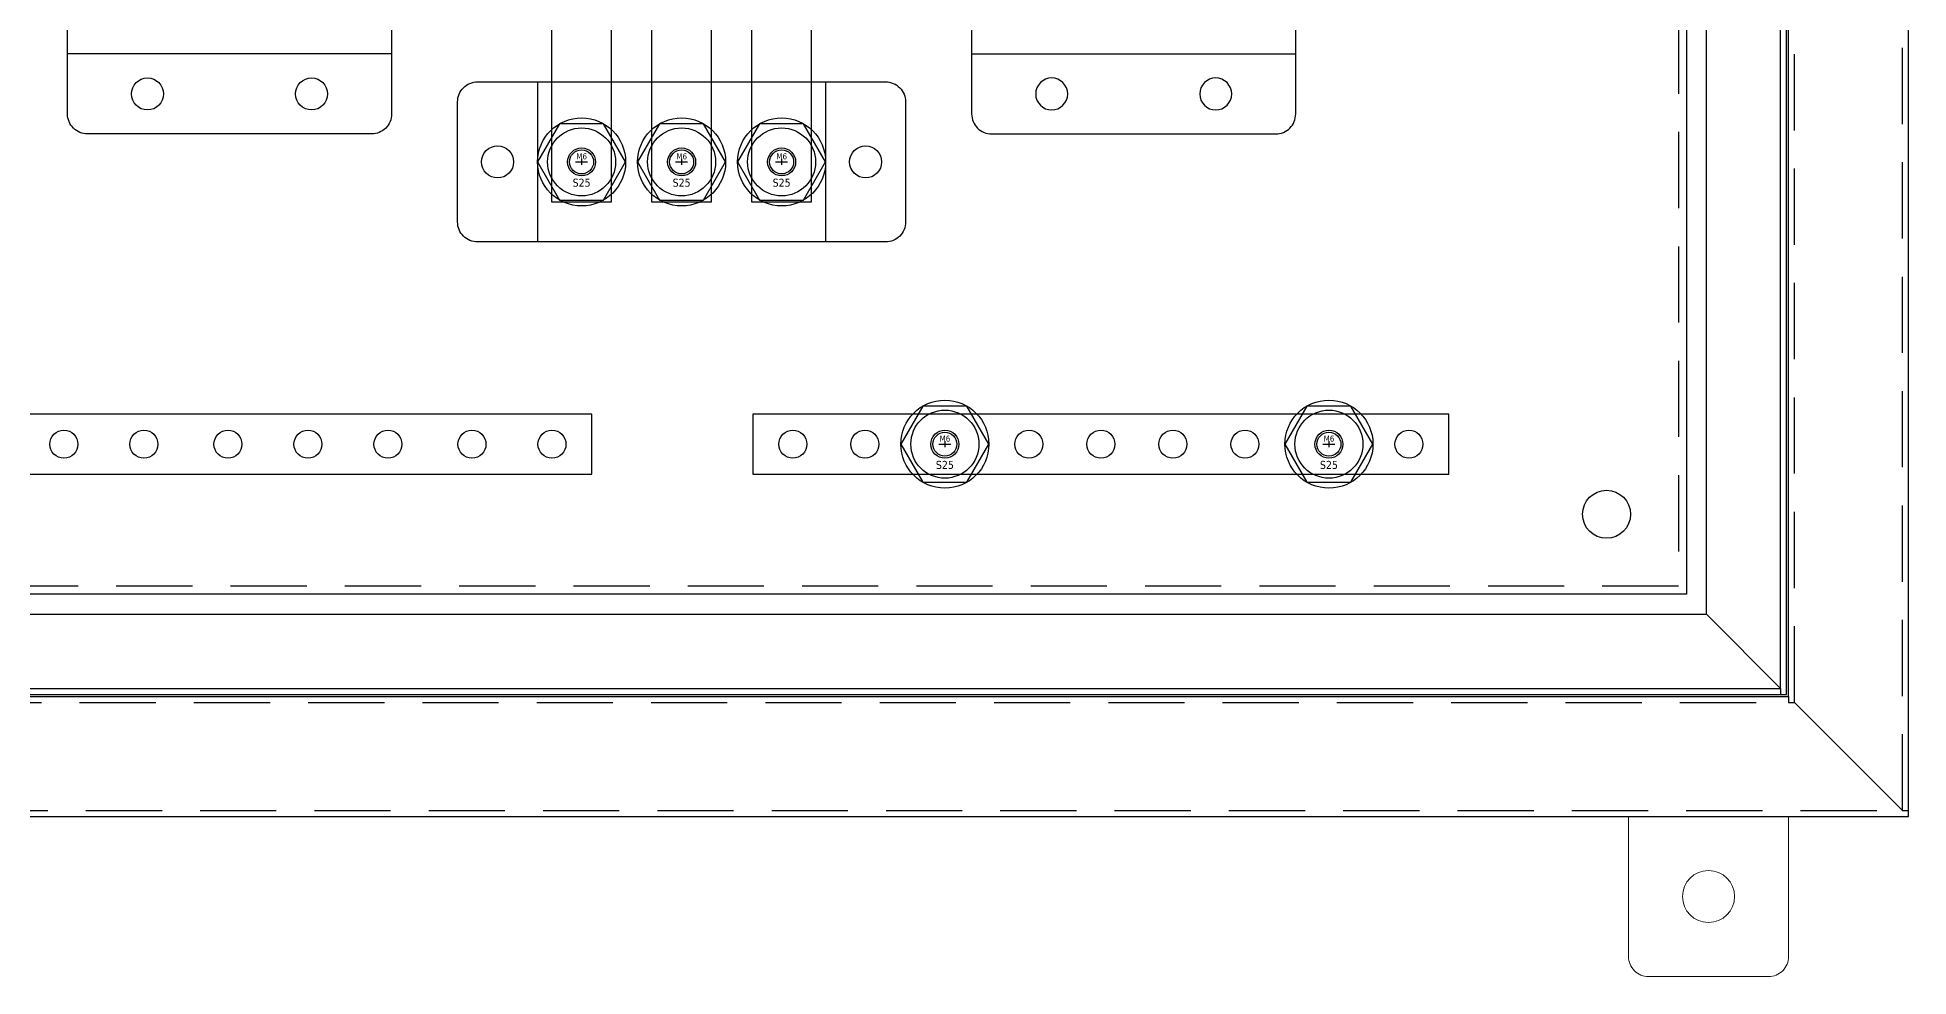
# Model space of a CAD drawing. Header units: millimetres. Extents: x 123558 to 149079, y -1073 to 14418.
# Drawn here: x 131250 to 131717.8, y 431.3 to 666 of the extents above; entities that cross this region are included whole.
import ezdxf

# ---------------------------------------------------------------- set-up
doc = ezdxf.new("R2010")
doc.units = ezdxf.units.MM
doc.header["$LTSCALE"] = 3
doc.linetypes.add('HIDDEN', pattern=[9.525, 6.35, -3.175])
doc.layers.add('0 TĂNG CỨNG', color=7, linetype='Continuous', lineweight=15)
doc.layers.add('@.VISIBLE', color=7, linetype='Continuous')
doc.styles.get("Standard").update_dxf_attribs({"font": 'arial.ttf'})

# ---------------------------------------------------------------- blocks, each defined once
blk = doc.blocks.new('*U21')
at = {"color": 252}
for p, q in [((-1.5, 9.53), (1.5, 9.53)), ((0, 10.28), (0, 8.78))]:
    blk.add_line(p, q, dxfattribs=at)
at = {"color": 1}
blk.add_lwpolyline([(-5.5, 19.05), (-11, 9.53), (-5.5, 0), (5.5, 0), (11, 9.53), (5.5, 19.05)], close=True, dxfattribs=at)
for radius in [11, 8.5, 3]:
    blk.add_circle((0, 9.53), radius, dxfattribs=at)
at = {"color": 1, "width": 30.0978, "attachment_point": 5}
for s, insert, char_height in [('{\\fTahoma|b0|i0|c0|p34;M6}', (0.02, 10.91), 1.5), ('{\\fTahoma|b0|i0|c0|p34;S25}', (0, 4.33), 2)]:
    blk.add_mtext(s, dxfattribs=dict(at, insert=insert, char_height=char_height))
blk = doc.blocks.new('*U104')
at = {"layer": '@.VISIBLE'}
for p, q in [((0, 40), (0, 0)), ((72, 40), (72, 0))]:
    blk.add_line(p, q, dxfattribs=at)
blk.add_lwpolyline([(92, 35), (92, 5, -0.414214), (87, 0), (-15, 0, -0.414214), (-20, 5), (-20, 35, -0.414214), (-15, 40), (87, 40, -0.414214)], format="xyb", close=True, dxfattribs=at)
at = {"layer": '@.VISIBLE', "color": 2}
for centre in [(-10, 20), (-10, 20), (82, 20), (82, 20)]:
    blk.add_circle(centre, 4, dxfattribs=at)
blk = doc.blocks.new('*U109')
at = {"layer": '@.VISIBLE'}
for p, q in [((0, 81), (0, 0)), ((182, 81), (182, 0))]:
    blk.add_line(p, q, dxfattribs=at)
blk.add_lwpolyline([(202, 76), (202, 5, -0.414214), (197, 0), (-15, 0, -0.414214), (-20, 5), (-20, 76, -0.414214), (-15, 81), (197, 81, -0.414214)], format="xyb", close=True, dxfattribs=at)
at = {"layer": '@.VISIBLE', "color": 2}
for centre in [(-10, 61), (192, 61), (-10, 20), (192, 20)]:
    blk.add_circle(centre, 4, dxfattribs=at)
blk = doc.blocks.new('tai treo')
at = {"layer": '0 TĂNG CỨNG'}
blk.add_lwpolyline([(20, -20), (-20, -20), (-20, 15, -0.414214), (-15, 20), (15, 20, -0.414214), (20, 15)], format="xyb", close=True, dxfattribs=at)
blk.add_circle((0, 0), 6.5, dxfattribs=at)

msp = doc.modelspace()

# ---------------------------------------------------------------- linework, layer by layer
for points in [[(131210.66, 556.83), (131388.66, 556.83), (131388.66, 571.83), (131210.66, 571.83)], [(131428.87, 556.83), (131602.87, 556.83), (131602.87, 571.83), (131428.87, 571.83)]]:
    msp.add_lwpolyline(points, close=True)
msp.add_lwpolyline([(131687.76, 501.33), (131687.76, 499.83), (131689.26, 499.83), (131716.26, 472.83), (131717.76, 472.83)])
at = {"color": 7}
for centre in [(131256.66, 564.33), (131276.66, 564.33), (131297.66, 564.33), (131317.66, 564.33), (131337.66, 564.33), (131358.66, 564.33), (131378.66, 564.33), (131438.87, 564.33), (131456.87, 564.33), (131476.87, 564.33), (131497.87, 564.33), (131515.87, 564.33), (131533.87, 564.33), (131551.87, 564.33), (131572.87, 564.33), (131592.87, 564.33)]:
    msp.add_circle(centre, 3.5, dxfattribs=at)
at = {"layer": '@.VISIBLE'}
for points in [[(131117.76, 471.33), (131717.76, 471.33), (131717.76, 1271.33), (131117.76, 1271.33)], [(131147.76, 501.33), (131687.76, 501.33), (131687.76, 1241.33), (131147.76, 1241.33)]]:
    msp.add_lwpolyline(points, close=True, dxfattribs=at)
at = {"layer": '@.VISIBLE', "linetype": 'HIDDEN'}
for points in [[(131119.26, 472.83), (131716.26, 472.83), (131716.26, 1269.83), (131119.26, 1269.83)], [(131146.26, 499.83), (131689.26, 499.83), (131689.26, 1242.83), (131146.26, 1242.83)]]:
    msp.add_lwpolyline(points, close=True, dxfattribs=at)
at = {"layer": '@.VISIBLE', "color": 6}
for points in [[(131148.26, 501.83), (131687.26, 501.83), (131687.26, 1240.83), (131148.26, 1240.83)], [(131149.76, 503.33), (131685.76, 503.33), (131685.76, 1239.33), (131149.76, 1239.33)], [(131168.26, 521.83), (131667.26, 521.83), (131667.26, 1220.83), (131168.26, 1220.83)]]:
    msp.add_lwpolyline(points, close=True, dxfattribs=at)
at = {"layer": '@.VISIBLE', "color": 151}
msp.add_lwpolyline([(131173.26, 1215.83), (131662.26, 1215.83), (131662.26, 526.83), (131173.26, 526.83)], close=True, dxfattribs=at)
at = {"layer": '@.VISIBLE', "color": 151, "linetype": 'HIDDEN'}
msp.add_lwpolyline([(131175.26, 1213.83), (131660.26, 1213.83), (131660.26, 528.83), (131175.26, 528.83)], close=True, dxfattribs=at)
at = {"layer": '@.VISIBLE', "color": 1}
msp.add_lwpolyline([(131393.57, 624.85), (131393.57, 895.33), (131378.57, 895.33), (131378.57, 624.85)], close=True, dxfattribs=at)
at = {"layer": '@.VISIBLE', "color": 2}
msp.add_lwpolyline([(131418.57, 624.85), (131418.57, 895.33), (131403.57, 895.33), (131403.57, 624.85)], close=True, dxfattribs=at)
at = {"layer": '@.VISIBLE', "color": 4}
msp.add_lwpolyline([(131443.57, 624.85), (131443.57, 895.33), (131428.57, 895.33), (131428.57, 624.85)], close=True, dxfattribs=at)
at = {"layer": '@.VISIBLE', "color": 6}
msp.add_lwpolyline([(131667.26, 521.83), (131685.76, 503.33), (131685.76, 501.83)], dxfattribs=at)
at = {"layer": '@.VISIBLE', "color": 1}
msp.add_circle((131386.07, 634.85), 3.5, dxfattribs=at)
at = {"layer": '@.VISIBLE', "color": 2}
msp.add_circle((131411.07, 634.85), 3.5, dxfattribs=at)
at = {"layer": '@.VISIBLE', "color": 4}
msp.add_circle((131436.07, 634.85), 3.5, dxfattribs=at)
at = {"layer": '@.VISIBLE', "color": 151}
msp.add_circle((131642.26, 546.83), 6, dxfattribs=at)

# ---------------------------------------------------------------- block references
at = {"rotation": 180}
msp.add_blockref('tai treo', (131667.76, 451.33), dxfattribs=at)
at = {"layer": '@.VISIBLE', "rotation": 270}
msp.add_blockref('*U109', (131257.57, 843.83), dxfattribs=at)
at = {"layer": '@.VISIBLE', "xscale": -1, "rotation": 90}
msp.add_blockref('*U109', (131564.57, 843.83), dxfattribs=at)
at = {"layer": '@.VISIBLE'}
msp.add_blockref('*U104', (131375.07, 614.85), dxfattribs=at)
at = {"layer": '@.VISIBLE', "color": 1}
for p in [(131386.07, 625.32), (131476.87, 554.81), (131572.87, 554.81)]:
    msp.add_blockref('*U21', p, dxfattribs=at)
at = {"layer": '@.VISIBLE', "color": 2}
msp.add_blockref('*U21', (131411.07, 625.32), dxfattribs=at)
at = {"layer": '@.VISIBLE', "color": 4}
msp.add_blockref('*U21', (131436.07, 625.32), dxfattribs=at)

doc.saveas('drawing.dxf')
